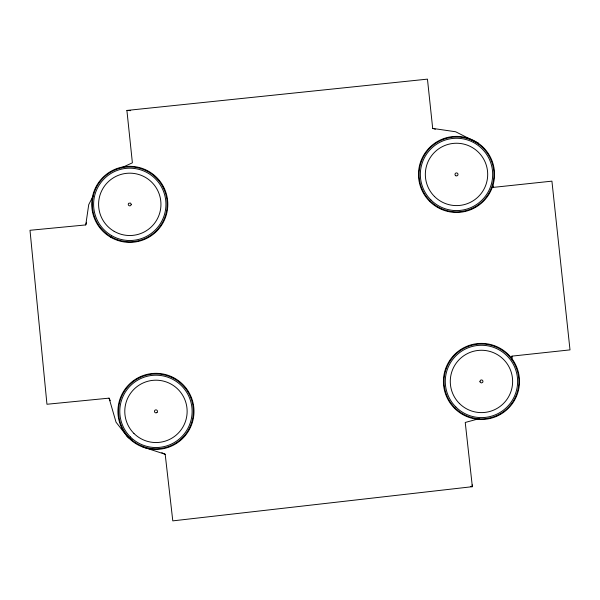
<?xml version="1.0" encoding="UTF-8"?>
<svg xmlns="http://www.w3.org/2000/svg" width="600" height="600" viewBox="0 0 600 600"><rect width="100%" height="100%" fill="white"/><g stroke="black" fill="none" stroke-linecap="round" stroke-linejoin="round"><path stroke-width="0.9" d="M511.808 359.752L512.01 356.123L570 349.882L551.918 181.148L493.178 187.387L492.27 184.733M479.963 381.435L480.397 380.377A1.507 1.507 0 0 1 482.513 380.37A1.507 1.507 0 0 1 482.513 382.493L481.455 382.935L480.397 382.493A1.507 1.507 0 0 1 479.94 381.435M110.273 400.665L109.065 398.145L46.957 404.257L30 230.288L85.748 224.925L88.74 204.6L93.27 195.825M511.522 358.845L512.01 356.123M85.748 224.925L86.595 222.285M121.583 167.752L132.39 162.817L126.9 110.438L427.455 79.133L432.69 128.4L435.36 129.262M479.528 418.553L465.24 422.467L472.35 486.69L172.792 520.868L165.188 454.268L161.843 452.715M126.9 110.438L130.642 110.655M470.49 486.495L472.35 486.69L472.147 484.838M432.69 128.4L455.64 131.767L478.088 143.115L478.86 144.66M475.418 142.245L478.088 143.115M165.188 454.268L143.363 447.158L141.855 446.175M109.065 398.145L116.047 422.22L127.523 436.808L129.03 437.798M130.545 438.78L132.053 439.763M126.323 434.287L127.523 436.808M492.668 184.68L493.178 187.387M131.265 204.345L130.83 205.403A1.507 1.507 0 0 1 128.7 205.403A1.507 1.507 0 0 1 128.7 203.272L130.515 203.048L131.265 204.345M455.88 407.01A36.165 36.165 0 0 0 516.39 390.795A36.165 36.165 0 0 0 472.095 346.5A36.165 36.165 0 0 0 455.88 407.01M459.412 403.485A31.178 31.178 0 0 0 511.567 389.505A31.178 31.178 0 0 0 473.385 351.322A31.178 31.178 0 0 0 459.412 403.485M456.787 409.567A37.41 37.41 0 0 0 518.153 388.732A37.41 37.41 0 0 0 469.433 346.005A37.41 37.41 0 0 0 456.787 409.567M454.56 408.33A38.04 38.04 0 0 0 518.197 391.283A38.04 38.04 0 0 0 471.607 344.692A38.04 38.04 0 0 0 454.56 408.33M430.935 199.987A36.165 36.165 0 0 0 491.445 183.78A36.165 36.165 0 0 0 447.15 139.485A36.165 36.165 0 0 0 430.935 199.987M434.467 196.462A31.178 31.178 0 0 0 486.63 182.483A31.178 31.178 0 0 0 448.44 144.3A31.178 31.178 0 0 0 434.467 196.462M455.745 175.718A1.507 1.507 0 0 0 458.01 174.413A1.507 1.507 0 0 0 455.752 173.108A1.507 1.507 0 0 0 455.745 175.718M431.842 202.545A37.41 37.41 0 0 0 493.207 181.718A37.41 37.41 0 0 0 444.487 138.99A37.41 37.41 0 0 0 431.842 202.545M429.615 201.315A38.04 38.04 0 0 0 493.252 184.26A38.04 38.04 0 0 0 446.67 137.678A38.04 38.04 0 0 0 429.615 201.315M130.387 436.942A36.165 36.165 0 0 0 190.89 420.728A36.165 36.165 0 0 0 146.595 376.433A36.165 36.165 0 0 0 130.387 436.942M133.913 433.41A31.178 31.178 0 0 0 186.075 419.438A31.178 31.178 0 0 0 147.885 381.255A31.178 31.178 0 0 0 133.913 433.41M157.02 412.425A1.492 1.492 0 0 0 157.02 410.31A1.515 1.515 0 0 0 154.898 410.31A1.492 1.492 0 0 0 154.905 412.425A1.492 1.492 0 0 0 157.02 412.425M131.288 439.493A37.41 37.41 0 0 0 192.653 418.665A37.41 37.41 0 0 0 143.933 375.938A37.41 37.41 0 0 0 131.288 439.493M129.06 438.263A38.04 38.04 0 0 0 192.697 421.215A38.04 38.04 0 0 0 146.115 374.625A38.04 38.04 0 0 0 129.06 438.263M111.683 235.665A36.165 36.165 0 0 0 165.938 204.345A36.165 36.165 0 0 0 111.69 173.025A36.165 36.165 0 0 0 111.683 235.665M114.18 231.345A31.178 31.178 0 0 0 160.95 204.345A31.178 31.178 0 0 0 114.18 177.345A31.178 31.178 0 0 0 114.18 231.345M111.06 236.745A37.41 37.41 0 0 0 167.183 204.345A37.41 37.41 0 0 0 111.06 171.945A37.41 37.41 0 0 0 111.06 236.745M110.752 237.285A38.04 38.04 0 0 0 167.805 204.345A38.04 38.04 0 0 0 110.752 171.405A38.04 38.04 0 0 0 110.752 237.285"/></g></svg>
